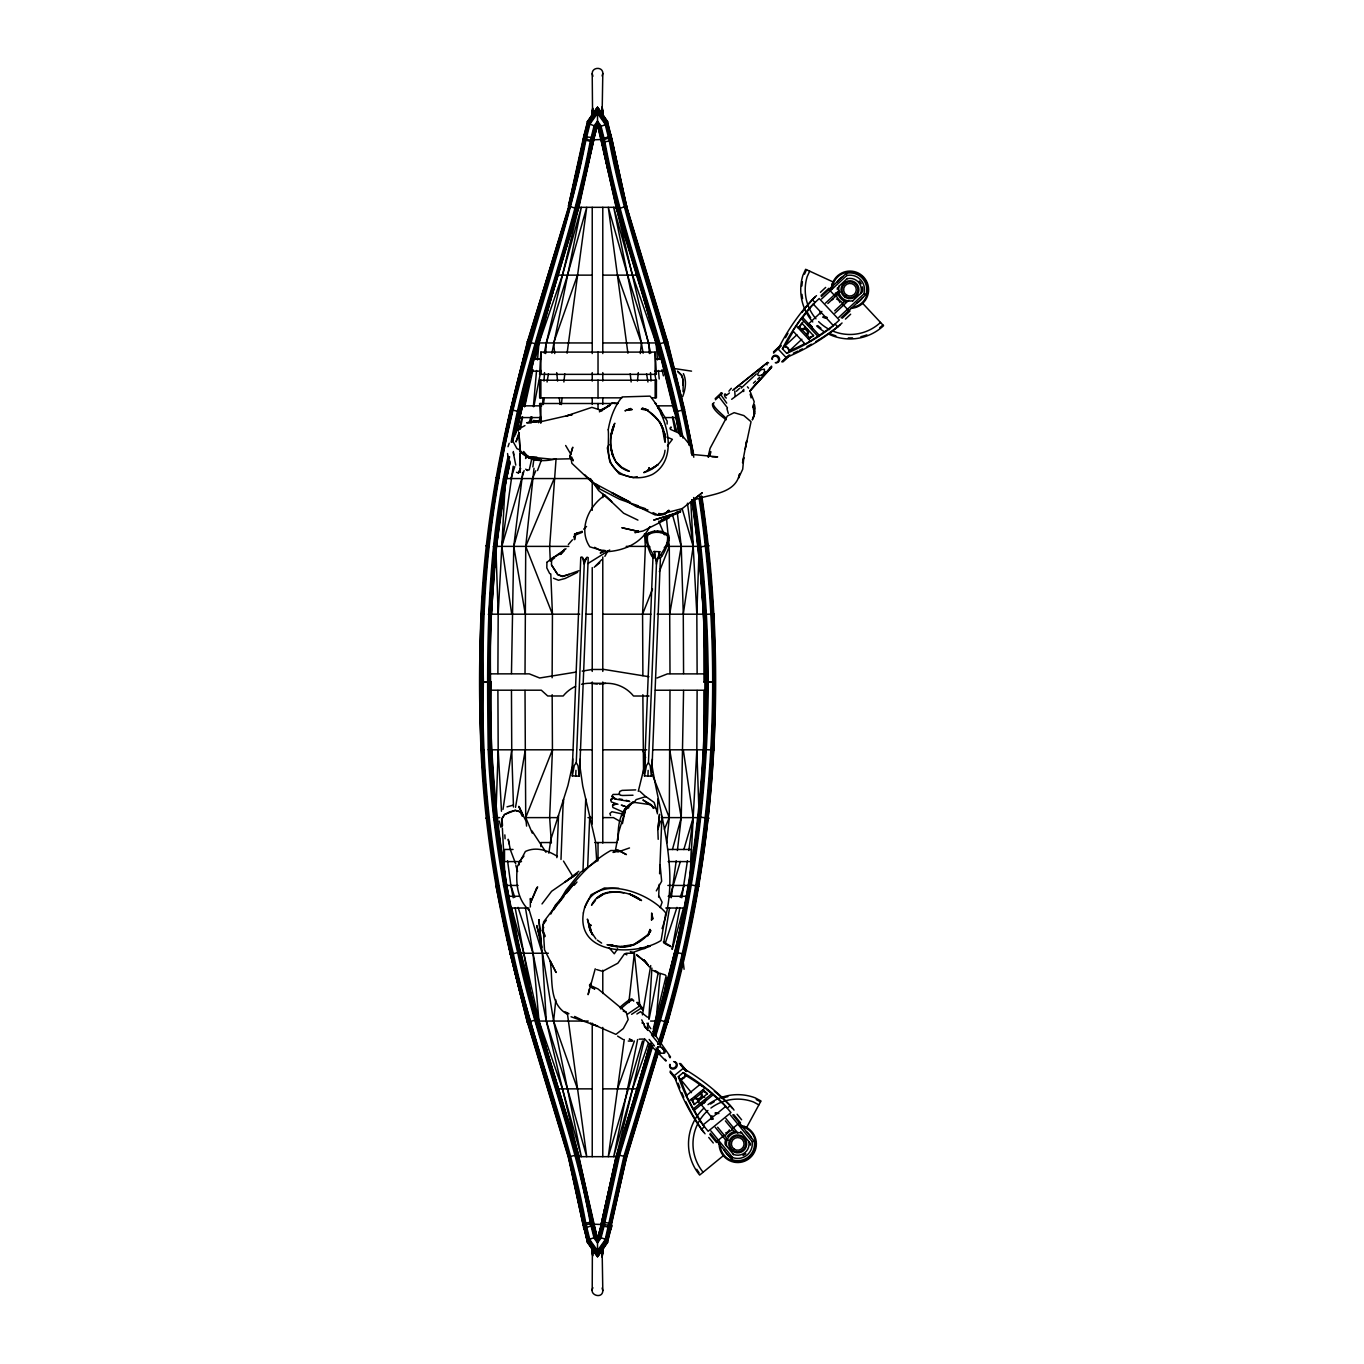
<?xml version="1.0" encoding="UTF-8"?>
<svg xmlns="http://www.w3.org/2000/svg" width="1364" height="1364" viewBox="0 0 1364 1364"><rect width="100%" height="100%" fill="white"/><g stroke="black" fill="none" stroke-linecap="round" stroke-linejoin="round"><path stroke-width="1.5" d="M510.545 409.558C488.943 498.644 477.86 590.271 480.537 681.983C477.826 773.695 489.011 865.288 510.426 954.408L510.852 954.408C469.131 776.457 469.131 587.543 510.852 409.592L519.803 411.877L536.598 344.376L577.637 208.965L592.436 141.413C596.801 133.058 591.516 144.175 586.247 138.241C581.439 138.702 585.77 130.876 585.531 134.9M584.406 134.201L585.974 136.775L594.158 137.952L597.33 125.283L595.522 126.34L589.18 123.834L587.458 121.481L589.18 120.697M605.838 1243.303C611.106 1241.564 599.631 1235.255 597.517 1238.683L597.517 1256.79L587.458 1242.519L584.389 1228.435L591.754 1225.554L594.158 1226.048L597.33 1238.717M589.18 1243.303C583.911 1241.564 595.386 1235.255 597.517 1238.683L601.268 1225.725L609.043 1227.225L610.816 1229.39L610.237 1230.106L626.264 1157.542L658.215 1052.104M611.294 1228.077C610.271 1221.974 597.313 1227.481 602.018 1222.758C605.94 1221.598 615.59 1224.139 610.151 1229.015M615.334 851.051L618.847 831.682L625.104 811.222L622.41 823.686M577.927 207.925L537.45 344.444L527.374 341.563L528.294 341.546C464.254 562.65 464.254 801.35 528.294 1022.454L527.374 1022.437L510.426 954.408L519.803 952.123L536.598 1019.624L577.637 1155.035L592.436 1222.587C593.511 1230.754 595.505 1222.809 590.595 1224.599C585.821 1221.735 582.599 1232.221 583.826 1226.168L568.941 1158.258L527.732 1022.148L528.755 1021.721L537.569 1019.624L578.694 1155.325L577.927 1156.075M594.363 1226.458L593.766 1224.94M689.127 445.329C670.542 341.563 628.446 243.9 609.179 140.356L605.139 124.141L597.517 113.383L589.879 124.141L585.855 140.339C563.298 254.574 517.808 362.96 498.917 478.167C486.931 545.429 481.884 613.698 483.402 681.983C480.895 773.422 491.91 864.742 513.29 953.572C532.625 1044.943 569.436 1131.609 585.855 1223.661L589.879 1239.859L597.517 1250.618L605.139 1239.859L623.86 1156.587L656.391 1049.24M652.674 1046.018L619.512 1155.444L604.423 1224.599L600.944 1238.12L597.517 1242.945L594.09 1238.12L590.254 1222.741C573.852 1130.654 537.024 1043.954 517.689 952.566C501.969 885.935 491.296 818.161 488.227 749.723C486.846 651.668 486.113 552.608 508.124 456.463M519.855 952.379C481.901 791.955 479.276 622.854 509.386 460.947M538.541 1026.12L537.484 1019.761C499.002 888.135 484.885 751.001 491.398 614.192L491.381 609.947M491.381 754.053L491.006 682.034L487.903 682M497.894 673.526L498.184 614.192L495.831 546.384L496.701 540.212M511.466 673.526L513.768 546.384L522.736 472.404M525.021 673.526L525.737 546.384L534.006 468.295M552.13 677.755L552.437 614.192L550.783 573.92M643.535 773.115L642.853 694.719M669.997 690.474L669.281 817.616L666.74 843.054M677.397 850.505L681.25 817.616L683.569 690.474M699.033 813.387L696.833 749.808L697.123 690.474M703.654 605.718L704.012 681.966L709.365 682M703.909 690.474L703.654 758.282M658.301 1020.136L657.533 1019.761C706.228 851.528 717.515 673.015 691.753 499.94M692.077 499.889C713.491 649.81 710.32 804.658 674.686 952.225M693.645 497.536C720.652 676.902 707.95 862.201 654.959 1035.839M667.132 424.068L667.149 421.067L657.857 405.671M546.913 562.258L546.811 567.901L549.743 573.698M657.772 828.289L658.198 839.32M664.95 1052.769L665.001 1051.337M496.701 823.788L495.831 817.616L498.184 749.808L497.894 690.474M697.123 673.526L696.833 614.192L699.033 550.613M601.047 138.361C599.802 144.533 614.38 140.782 610.663 137.645M551.653 559.445L551.448 564.884L557.825 574.721L562.684 576.58L578.83 570.749M560.996 859.456L563.247 800.293M582.991 870.897L585.719 798.997M657.363 813.797L657.925 798.997M754.514 404.801L755.11 408.313L753.593 417.384M532.864 466.914L533.767 459.856M584.355 1226.338C580.911 1223.491 592.385 1220.661 593.579 1223.781L578.541 1155.155C576.051 1154.899 567.219 1156.638 569.453 1158.275L528.175 1021.943M552.164 694.719L552.437 749.808L549.658 817.616L551.363 843.054M556.836 857.649L558.541 815.178M582.223 531.295L574.602 534.057L574.261 539.581M563.417 803.413L563.588 799.219M574.841 539.547L575.574 534.91L582.343 532.284M580.774 557.365L572.42 765.596L567.953 785.408L550.834 839.525L548.857 853.165M575.727 776.048L575.966 770.353M572.13 775.894L579.325 776.184L578.012 765.613L576.273 762.749L584.235 564.133L582.633 557.91M584.372 561.013L587.066 557.177L588.225 557.671L579.7 770.012M579.171 776.184L580.143 759.117M585.804 804.3L585.974 800.105M587.662 867.402L589.725 816.422M642.887 675.64L642.58 614.192L645.36 546.384L644.507 533.665M656.442 564.133L659.477 551.704C655.965 571.328 672.213 539.615 668.462 534.927C662.307 530.084 653.322 529.726 646.809 534.057C642.751 538.2 656.152 571.533 654.413 551.499L656.442 564.133L648.463 762.749L650.219 765.613L651.361 776.184L652.35 759.117M656.596 560.28C652.333 552.846 645.53 543.929 647.781 534.91C653.714 531.125 661.796 531.448 667.422 535.711C668.957 544.884 661.455 553.221 656.596 560.28L656.561 561.013M644.371 771.785L652.981 557.365M647.934 776.048L648.156 770.353M657.721 532.42L657.772 531.21M651.822 772.075L660.432 557.671M658.659 897.137L659.187 884.384M659.613 873.761L661.932 816.422M601.422 140.611L616.477 208.845L618.762 208.76L626.57 206.015L611.771 138.446M622.052 467.426L629.333 471.313C609.128 466.181 606.656 439.106 614.823 423.249C608.992 434.758 609.469 449.319 615.488 460.623M610.816 436.497L614.312 424.733L610.919 436.19M520.264 450.938L520.144 471.586L518.405 472.882L516.496 472.319M618.114 840.241C617.739 826.567 619.239 810.063 632.367 802.407M519.207 864.861L519.377 861.434L523.947 856.098M498.184 614.192L505.004 487.05M689.894 879.081L696.833 749.808M539.633 374.35L540.877 352.1L655.163 352.1L656.408 374.35L539.633 374.35L540.707 370.309M542.616 404.392L542.991 398.049M544.014 381.085L544.526 372.611M545.668 353.549L546.299 342.944L578.626 207.328L616.392 207.328L637.568 275.136L602.786 275.136M648.838 1018.942L651.89 968.082M519.923 453.547L519.667 465.431M494.177 571.806L491.398 614.192L579.666 614.192M494.45 567.577L495.285 554.858M699.596 811.256L700.431 798.554M700.704 794.308L703.619 749.808L653.015 749.808M556.018 459.498L549.658 546.384L550.272 561.218M530.34 906.958L530.323 898.484L531.312 902.354M503.35 478.969L506.402 479.514L509.88 463.146L506.3 479.497L496.274 546.964L491.228 614.397L488.227 614.277M666.109 1022.352L667.644 1022.437C716.918 852.142 728.154 671.378 701.795 496.223M743.789 389.371L743.619 391.519L743.09 390.053M533.392 406.523L536.563 370.497M537.501 359.891L538.985 342.944L556.341 279.245L554.21 285.11M653.237 1031.32L656.033 1021.056L660.125 974.442M683.023 391.724L683.347 379.738L681.659 375.083L677.72 371.23M735.111 396.157L734.736 390.905M555.813 999.863L553.614 1021.056L581.32 1156.672L562.462 1088.864L538.985 1021.056L523.81 953.248L515.183 908.032M637.448 381.085L638.318 372.611M640.296 353.549L641.404 342.944L613.698 207.328L632.555 275.136L656.033 342.944L659.716 359.38M658.113 827.607L659.528 814.274L657.908 829.5L660.415 821.196M754.411 413.548L754.667 411.212M665.018 450.256C664.063 461.68 654.055 469.523 643.723 472.626L651.191 468.568M561.354 404.597L562.036 398.424M563.878 381.988L564.798 373.77M567.1 353.225L586.725 207.328L567.475 275.136L546.299 342.944L544.287 353.225M628.838 1002.557L634.362 953.248L625.94 953.248M676.203 860.769L671.259 897.768M595.233 968.798L588.123 994.663L589.299 989.019M588.549 120.68L592.573 115.019L592.215 73.639C591.891 66.938 602.99 66.444 602.803 73.332L602.104 115.207M602.803 73.332L602.104 75.992M511.739 614.192L501.816 546.384L513.222 466.232M602.104 1248.793L602.803 1290.668C602.7 1299.432 588.549 1295.152 592.914 1287.735M681.795 897.768L687.439 860.769M688.82 850.505L693.202 817.616L683.279 749.808M624.252 1039.556L608.293 1156.672L642.495 1041.005M591.55 116.469L592.709 108.08M602.308 1255.954L603.758 1245.451M497.297 536.103L497.877 531.994M498.457 527.885L499.036 523.776M499.923 517.604L500.503 513.495M501.372 507.34L501.969 503.231M502.549 499.122L503.128 495.013M591.516 117.082L592.692 108.694M726.211 418.424C723.432 415.27 709.877 404.75 714.071 402.619M602.07 1257.148L603.775 1245.059M693.065 860.769L693.645 856.66M694.225 852.551L695.094 846.396M695.691 842.287L696.271 838.178M697.14 832.006L697.737 827.897M698.317 823.788L699.186 817.616L661.301 817.616M591.635 116.775L592.573 110.314M602.155 1255.801L603.382 1247.242M503.009 809.398L511.739 749.808L511.466 690.474M683.569 673.526L683.279 614.192L693.202 546.384L690.815 501.884M591.84 116.486L592.777 110.194M602.24 1253.84L603.178 1247.549M657.721 1047.006L658.113 1049.973L660.79 1053.093L664.012 1053.315L663.893 1050.553A23.376 15.822 -39.3 0 0 661.455 1047.433L658.147 1046.614M591.925 117.031L592.675 112.411M602.104 1253.141L603.076 1246.986M525.652 458.321L526.197 455.03M530.971 423.079L531.994 416.924M543.264 404.597L544.304 398.424M547.066 381.988L548.447 373.77M551.891 353.225L581.32 207.328L562.462 275.136L538.985 342.944L535.302 359.38M642.444 1014.884L650.713 965.576M663.705 942.967L669.536 908.032M837.223 289.287L837.513 287.633M593.596 140.458L593.766 139.52M524.509 406.643L530.784 369.661M515.524 807.352L525.311 749.808L525.021 690.474M669.997 673.526L669.707 614.192L681.25 546.384L677.158 511.449M664.234 994.339L667.013 977.903M602.07 1251.044L602.786 1246.969M525.617 458.526L526.129 455.644M745.579 447L746.654 441.032L742.51 462.754M583.485 139.213L584.321 135.189L583.485 139.213L584.44 139.929L591.004 141.43L593.596 140.611L577.637 208.965L568.447 206.015L583.928 135.513M593.408 140.969L593.971 138.156M601.047 1225.366L601.609 1223.031M611.089 1228.487L611.754 1225.179M520.281 429.251L522.634 416.924M671.992 949.139L679.835 908.032M640.551 940.631L633.186 945.047L648.889 934.135L649.997 929.378L647.764 935.909L650.85 930.504C645.121 939.966 633.544 946.821 622.325 947.281M533.836 406.643L540.673 371.707M719.152 397.009L727.455 407.819M649.128 1018.993L657.977 973.794M660.892 532.54L661.131 531.346M637.619 1039.556L613.698 1156.672L632.555 1088.864L648.446 1043M511.159 442.141C529.778 339.807 571.397 243.474 590.254 141.259L594.09 125.88L597.517 121.055L600.944 125.88L604.764 141.276C623.263 242.144 664.353 337.164 682.989 438.032M508.891 456.599L504.117 479.105L494.058 546.708L489.011 614.312L489.011 749.688L494.058 817.292L504.117 884.895L518.439 952.396L535.234 1019.914L576.256 1155.24L591.345 1224.395L594.806 1237.813L597.517 1241.632L600.211 1237.813L603.672 1224.395L618.762 1155.24L651.941 1045.796M511.926 442.294C530.528 339.96 572.147 243.645 591.004 141.43L594.806 126.187L597.517 122.368L600.211 126.187L604.013 141.447C622.325 241.633 663.143 335.987 681.795 436.156M509.607 456.752L504.833 479.241L494.791 546.793L489.744 614.346L489.744 749.654L494.791 817.207L504.833 884.759L519.155 952.243L535.967 1019.743L576.989 1155.103L592.095 1224.326L595.522 1237.659L597.517 1240.456L599.495 1237.659L602.922 1224.326L618.028 1155.103L651.208 1045.625M513.086 440.384C531.704 338.749 573.085 243.048 591.754 141.481L595.522 126.34L597.517 123.544L599.495 126.34L603.263 141.498C621.575 241.718 662.41 336.107 681.062 436.292M514.586 436.412L519.855 411.621M509.88 461.032C494.535 533.58 489.182 607.918 490.58 681.983L490.58 682.017C488.056 772.996 499.053 863.838 520.349 952.225L506.402 884.486L496.377 817.019L493.291 817.377M515.524 434.451L537.569 344.376L536.717 343.864M516.717 430.393L537.484 344.24M516.837 430.393L520.741 411.962L519.803 411.877M721.113 395.168L726.705 403.096M675.163 952.379C710.832 804.726 714.003 649.793 692.588 499.804M568.498 206.22L584.355 137.662M568.754 206.476L583.826 137.832M569.18 206.748L588.02 122.965L597.517 109.597L606.997 122.965L611.14 139.605C631.617 247.276 675.146 349.048 693.782 457.23M578.183 208.948L594.158 136.553M578.541 208.845L593.596 140.611M625.564 1158.258C627.781 1156.655 618.966 1154.916 616.477 1155.155L601.422 1223.389M616.835 1155.069L600.654 1226.458M610.663 1226.355L626.519 1157.78M616.068 1156.672L601.268 1224.48L593.357 1224.19L594.158 1227.447M745.238 448.978L751.035 421.715L743.892 415.594L734.122 412.661L727.336 416.003L710.098 448.296L708.376 455.644M524.731 406.643L533 369.661M653.271 1029.036L666.144 975.84M644.626 765.596L638.284 791.325M586.35 558.064L584.235 564.133M564.304 1110.808L578.626 1156.672L616.392 1156.672L644.302 1039.556M647.252 1027.211L648.224 1023.102M587.645 121.106L583.724 136.383M588.02 120.833L583.928 136.877M593.766 139.06L597.33 125.079M600.859 1226.048L597.688 1238.444M601.268 1225.725L597.517 1238.853L578.183 1155.052M606.997 1243.167L611.089 1227.123M607.372 1242.894L610.816 1228.93M510.528 409.66L527.493 341.494M510.818 409.763L527.8 341.494M520.298 411.962L537.194 344.069M657.823 1019.931L674.72 952.038L683.142 953.913L684.592 954.408L667.525 1022.506M675.231 952.123L653.595 1035.549M684.199 954.237L667.303 1022.148L660.636 1044.125M592.215 1290.361L592.385 1247.088M739.595 473.956C734.991 495.285 708.138 493.683 691.991 500.81L702.324 492.643L682.358 508.533L660.926 514.211M742.749 461.646L743.806 457.537L742.715 469.199L738.538 478.065L739.578 474.126M617.108 207.925L616.477 208.845M509.914 462.123L505.464 478.559L590.118 478.559M518.252 431.314L522.139 416.924M672.316 949.139L683.449 908.032M686.228 897.768L687.882 891.596M560.263 264.855L558.575 271.027L563.059 257.182M635.88 1095.036L637.568 1088.864L602.786 1088.864M638.676 1084.755L649.878 1043.665M672.418 849.533L681.25 817.616L669.707 749.808M602.632 116.758C602.7 112.394 592.266 112.564 592.385 116.912M571.175 452.848L572.778 447.204L569.76 456.787L573.306 460.742L571.652 456.974M501.816 546.384L524.117 470.597M680.329 861.502L669.69 897.393M683.841 849.533L693.202 817.616M527.442 341.682L569.453 205.725L528.175 342.057M527.732 341.853L568.941 205.742M537.109 344.444L578.37 208.198M538.61 422.721L540.417 416.736M617.108 1156.075L650.338 1043.443M652.759 1035.481L674.72 952.038M616.647 1155.802L650.662 1043.443M653.083 1035.481L657.908 1019.556L667.644 1022.437M651.174 1043.511L617.381 1155.052L602.24 1224.412L597.517 1239.501L592.777 1224.412M654.226 1035.668C707.012 862.781 719.8 678.334 693.219 499.701M655.692 1036.06C708.53 862.969 721.334 678.3 694.719 499.48M658.812 1041.261C712.792 866.396 726.108 679.613 699.169 498.764M656.51 1051.456L624.593 1156.774L605.838 1240.166L597.517 1251.896L589.18 1240.166L585.122 1223.815C562.548 1109.58 517.075 1001.176 498.184 885.969C486.198 818.673 481.134 750.336 482.651 682.017C480.145 590.527 491.159 499.156 512.574 410.257C531.892 318.886 568.703 232.221 585.122 140.185L589.18 123.834L597.517 112.104L605.838 123.834L609.913 140.185C630.168 247.089 673.424 348.076 692.042 455.44M659.528 1041.465C713.747 865.833 726.978 678.181 699.596 496.581M657.192 1051.678L625.258 1157.013L606.468 1240.558L597.517 1253.192L588.549 1240.558L584.44 1224.071C561.883 1109.784 516.376 1001.346 497.485 886.089C485.482 818.758 480.435 750.388 481.952 682.017C479.429 590.476 490.46 499.036 511.875 410.087C531.21 318.682 568.038 231.999 584.44 139.929L588.549 123.442L597.517 110.808L606.468 123.442L610.578 139.929C630.85 246.867 674.123 347.905 692.742 455.303M659.596 1043.682C714.327 867.368 727.813 678.88 700.295 496.479M657.772 1051.9L625.837 1157.269L606.997 1241.035L597.517 1254.403L588.02 1241.035L569.18 1157.252M660.193 1043.92C714.941 867.487 728.444 678.88 700.908 496.377M626.417 1158.155L658.488 1052.292M660.858 1044.483L667.576 1022.318M564.304 253.193L578.626 207.328M616.392 1156.672L637.568 1088.864M648.855 934.221L649.315 932.874M510.869 478.559L514.791 466.607M529.113 422.721L531.073 416.736M665.257 943.274L676.97 907.367M680.227 897.393L684.148 885.441M556.171 458.833C543.707 462.004 529.044 461.782 520.093 451.075L518.985 432.712L515.967 441.919L519.173 434.059M682.631 396.736C685.444 389.49 686.876 380.88 683.398 373.634M662.069 928.56C680.994 874.989 660.653 819.218 652.077 765.903M532.079 457.4L529.283 469.813L526.743 470.29M710.32 1133.245L731.922 1159.622L732.621 1157.507A14.544 14.544 0 0 0 752.11 1141.566L754.326 1141.276L732.741 1114.882M592.317 114.764C595.096 116.383 593.937 108.165 598.029 108.199C601.473 110.399 599.137 116.196 602.803 114.695M508.005 446.693L509.198 443.249M660.227 907.657L662.12 902.218L659.153 896.267M577.484 275.136L553.614 342.944L554.722 353.549M617.534 1088.864L634.379 1041.005M584.866 134.985L585.327 133.689M592.777 139.588L597.517 124.499L602.24 139.588L617.381 208.948L658.42 344.376L675.231 411.877L684.592 409.592L667.525 341.494L666.109 341.648M593.357 139.384L597.517 125.147L616.835 208.931M600.654 1226.747L601.251 1224.94M610.629 1229.799L611.294 1227.617M543.742 927.315L542.463 930.862L544.765 936.71M541.525 459.804L537.501 470.546M587.458 121.481L597.517 107.21L597.517 125.42C599.836 128.574 611.055 122.453 605.838 120.697M526.589 826.09L525.737 817.616L552.437 749.808M642.58 614.192L652.504 589.009M659.375 571.567L669.281 546.384L666.314 516.717M602.803 1249.305C599.427 1246.355 600.723 1259.211 596 1254.658C588.191 1242.911 599.836 1255.937 602.632 1247.242M642.291 1009.326L642.734 1008.252M610.629 134.201L609.043 136.775L602.513 138.531L600.654 137.542L602.922 139.674L609.503 138.054L611.294 136.383L610.237 133.894L611.294 136.383M535.745 470.819L532.54 478.559L513.768 546.384L525.311 614.192M554.193 478.559L525.737 546.384L552.437 614.192M664.404 829.244L669.281 817.616L652.504 774.991M669.008 1056.009L670.065 1057.799M569.76 456.787L570.646 454.724M596.614 969.565L602.581 971.321L617.858 963.206L624.542 953.76L626.86 954.783L625.769 953.675M621.95 815.604L624.712 809.364L633.101 802.202L651.31 804.777L653.322 808.426M764.403 372.406L764.403 369.184L761.658 369.474A23.376 15.822 47 0 0 758.691 372.116C754.616 378.288 764.59 374.827 764.147 372.764M804.521 274.164L806.533 269.714M809.67 271.163L807.164 276.653A44.756 44.756 0 0 0 815.962 318.818M832.142 284.275L833.182 281.99L805.63 269.305L802.885 275.358A49.223 49.223 0 0 0 812.756 321.955M839.354 285.911L839.116 286.406A11.338 11.338 0 0 0 852.534 300.779L853.046 300.574M860.599 293.533L860.82 293.038A11.338 11.338 0 0 0 847.419 278.665L846.908 278.853M659.255 1051.814L659.682 1050.843M709.041 455.388L710.814 451.654L708.138 457.076M665.632 534.518L666.161 533.443M584.576 907.827L591.089 894.767L604.371 887.998L618.881 888.322M594.158 137.952L594.363 137.065M782.407 348.741L783.567 346.456A247.685 223.185 47 0 1 811.086 306.269L819.201 298.528L839.337 320.08L831.034 327.667A247.685 223.185 47 0 1 789.057 352.355L786.721 353.344L782.407 348.741L786.141 344.052A247.685 223.185 47 0 1 793.405 331.282M550.817 914.051L555.233 905.338L573.903 883.957L566.333 893.471M607.969 550.715L604.866 556.359M609.043 444.545L607.321 447.869L609.896 462.157L619.154 473.837L633.254 477.605L637.261 476.65M658.164 1044.5L658.642 1043.579L657.908 1044.176M709.229 455.747L710.542 453.377L708.513 457.025M656.323 890.88L661.659 881.246L660.074 864.64M553.92 909.686L557.024 904.161L543.622 921.876L542.463 930.862L545.106 935.926M607.082 406.83L612.334 402.721L618.045 403.505M557.978 903.701L565.958 890.317L580.399 872.414L597.244 860.667M616.375 208.453L657.584 344.444L667.525 341.494M649.929 526.555C641.387 543.179 624.183 550.868 606.213 551.721L589.828 546.845C577.893 529.283 588.856 505.652 605.156 495.115M537.484 1019.761L520.741 952.038L519.803 952.123M813.524 335.373L808.358 338.852L813.592 335.749L801.81 323.132L798.366 328.144L803.021 322.006M617.602 948.85L614.294 953.777L608.958 947.656M587.458 121.942L597.517 107.466M587.645 122.453L597.517 108.557L607.372 122.453M607.372 1241.547L597.517 1255.443L587.645 1241.547M607.577 1242.058L597.517 1256.227L587.458 1242.058M597.517 1256.79L607.577 1242.519M633.714 802.902L636.118 799.611L645.888 796.576L654.123 802.407L657.107 812.023M801.35 318.545L792.859 330.923L805.203 344.154L819.338 335.391L802.561 317.42L801.35 318.545L818.127 336.516M800.839 319.739L802.561 317.42M546.316 920.223L542.787 924.963L542.463 930.862L544.56 934.425M669.997 428.108L671.054 427L670.338 429.302L680.909 433.974L691.906 447.341L691.36 453.53M554.96 907.759C570.817 886.174 586.963 863.872 610.782 850.522L616.954 850.607M542.002 903.94L551.602 891.289L576.784 873.881M601.814 559.581L594.244 567.271M667.456 445.789L672.384 439.344L666.894 437.077M728.905 391.195L731.309 388.297M558.763 903.002L563.809 896.642M595.471 900.445L591.533 905.219C594.926 897.904 602.206 892.602 610.305 892.039M574.21 885.253L576.972 882.031M568.328 544.526L572.437 539.803M564.645 549.181L560.468 554.466L564.423 550.63M665.069 1059.231L666.229 1060.749M612.163 798.298L610.731 799.901L611.311 801.93L617.977 804.266M771.53 366.115L749.995 390.854M749.62 391.229L771.871 367.018M749.808 391.042L770.899 368.092L769.91 367.615M641.711 1012.941L640.671 1011.611L636.886 1013.981M716.918 1141.293L724.25 1135.308M732.008 1128.966L739.339 1122.964M633.663 1001.193C634.243 996.197 622.734 1007.161 620.569 1008.9M647.474 1029.667L648.394 1027.808M583.673 529.164L586.52 526.47M632.095 1000.426C634.158 994.833 621.404 1005.848 619.699 1007.604M743.022 390.905L731.667 399.294M842.048 322.978L837.786 326.951A254.761 229.561 47 0 1 786.124 357.573L778.162 349.048A254.761 229.561 47 0 1 812.245 299.603L816.49 295.63M820.446 292.322L825.68 287.429M821.111 295.511L828.818 288.315M821.367 296.585L829.909 288.622M835.45 296.414L828.988 289.492L846.294 273.329A16.726 16.726 0 0 1 866.055 294.505L841.145 317.778M821.588 298.972L846.72 275.528L846.294 273.329M715.179 398.629L721.266 392.934L722.426 393.241L715.435 399.771M838.894 286.338L847.351 278.427M799.287 326.746L800.498 325.638M825.476 303.149L839.167 290.379M773.473 351.946L780.771 345.126M774.65 351.452L780.191 346.268M773.541 353.106L781.197 345.945M827.846 303.524L840.071 292.101M736.407 391.263L739.476 388.399M784.505 346.371L796.883 334.811M807.965 324.444L821.895 311.435M741.163 388.126L753.678 376.43M754.48 375.697L756.321 373.975M753.439 383.148L755.639 381.102M757.685 379.209L759.509 377.487M761.777 375.373L765.681 371.724M789.5 350.787L801.879 339.227M834.666 310.839L845.424 300.813M781.691 361.835L789.074 354.947M783.413 360.829L788.955 355.663M782.834 361.972L790.08 355.203M834.887 313.226L848.578 300.455M809.807 338.016L811 336.891M852.585 301.001L862.44 291.811L862.713 290.157A12.753 12.753 0 0 0 862.389 286.849M838.775 317.386L863.906 293.925L866.055 294.505M842.287 318.187L849.994 311.009M845.424 319.091L850.659 314.197M668.82 510.153L664.217 514.296L658.369 515.166L653.032 512.642M648.088 945.627L644.626 948.594L640.006 947.98M627.866 1013.929L639.085 1006.308M678.351 1076.622L683.245 1072.616L685.444 1073.911A247.685 223.185 -39.3 0 1 723.755 1103.987L730.951 1112.615L708.138 1131.285L701.113 1122.521A247.685 223.185 -39.3 0 1 679.204 1079.026L678.351 1076.622L680.687 1079.828M683.245 1072.616L686.586 1075.582L680.602 1079.35L681.437 1081.754A247.685 223.185 -39.3 0 0 686.927 1095.377M700.346 1084.192L686.331 1095.65L694.157 1110.33L713.184 1094.763L700.346 1084.192L701.386 1085.471M688.956 1101.157L705.222 1087.858M694.549 1104.533L692.469 1100.424L703.79 1091.149L707.422 1093.996M693.117 1109.068L712.144 1093.485M702.989 1125.01L725.818 1106.323M705.069 1133.808L701.369 1129.29L704.455 1126.783M727.268 1108.097L730.337 1105.59L734.02 1110.091M723.312 1155.7L699.647 1175.069A49.223 49.223 0 0 1 703.807 1108.216M599.393 411.826L610.134 405.159M668.65 510.716L664.217 514.296L655.18 514.961L635.147 505.345L645.189 508.567M631.6 1014.322L640.79 1008.405M733.9 389.405L767.608 362.466L768.597 362.943M726.228 395.492L729.45 392.917M732.673 390.343L767.608 362.466M552.181 558.422L566.026 548.754M599.836 411.399L608.191 406.267M578.779 871.306L565.122 881.979L576.904 873.915M510.426 954.408L527.493 1022.506M595.71 565.975L599.785 562.803M678.743 432.439L675.231 411.877M547.186 562.053L553.187 557.484M552.301 558.149L560.229 553.75M599.853 896.557L603.127 894.187L596.733 898.501C604.03 891.749 614.516 891.391 623.842 892.789M667.422 535.711L668.428 534.961M551.909 559.888L554.602 557.893M576.273 762.749L574.295 765.46L572.3 775.911L572.692 758.827M648.463 762.749L646.485 765.46L644.49 775.911L644.899 758.827M609.708 549.999L587.935 563.537M669.502 510.869L664.217 514.296L658.624 513.478M639.187 1039.163L643.143 1039.044M651.617 555.438L652.64 554.858M524.935 425.585L516.121 430.427L512.046 439.668L516.956 448.637L520.656 450.325M786.721 353.344L791.649 349.951A247.685 223.185 47 0 0 804.879 343.575M624.712 809.364L628.361 807.488M599.444 410.649L610.015 405.313M669.519 517.604L643.211 530.937L634.908 532.642L638.505 530.903M680.755 510.596L660.142 520.895L680.534 511.824L653.936 520.025L680.534 511.824M648.957 547.373L649.997 546.862M605.36 550.664L600.228 553.034L605.735 550.544M657.022 678.01L667.422 673.884L703.602 673.884M646.297 542.429L647.389 542.019M650.185 946.241L633.254 952.294L630.321 951.68M617.875 852.006L629.503 847.948M577.603 572.317L565.19 578.455L558.49 580.246L553.494 578.234M569.01 574.38L562.48 576.239L557.723 574.517L551.619 565.122M507.033 806.857L513.29 805.135M634.038 944.519L621.08 946.514M540.332 458.884L537.126 459.719L528.789 457.861L520.434 451.757M632.794 945.218L620.603 947.145L608.259 945.133M541.184 421.629L572.045 414.588M572.266 414.588L566.265 415.952L591.874 407.359L602.377 410.666M537.382 458.816L533.409 459.702L521.645 452.405M617.057 851.545L613.033 852.432L617.619 849.738L626.4 854.597L619.461 851.017M571.499 458.764L551.823 459.191L530.528 457.111L536.904 457.196M496.002 886.361L498.917 885.833M503.35 885.031L506.402 884.486M599.393 684.131L605.667 683.313A34.202 34.202 0 0 1 633.51 696.015L649.008 696.015M537.297 459.088L533.409 459.702L520.093 451.075L518.985 432.712M576.12 672.077L539.667 677.993L529.266 673.85L490.102 673.85M582.189 671.105L592.317 669.468L604.371 669.485L648.923 676.715M604.167 550.221L600.774 550.732L594.619 547.322M642.597 1008.098L641.728 1008.218L642.938 1008.508M726.296 419.737C721.965 416.736 710.934 408.416 712.639 403.574M539.633 380.232L540.877 380.096L540.877 397.845L539.633 397.555L539.633 380.232L656.408 380.232L656.408 397.845L652.026 397.845M540.519 421.152L526.674 422.772L541.917 421.34L533.273 420.521M698.641 546.981L709.161 545.805M485.857 818.195L488.806 817.871M667.883 537.825L669.025 537.706M684.472 409.558L693.816 455.064M616.46 803.925L612.521 805.578L612.896 807.488L624.524 812.688M645.905 539.615L647.048 539.547M609.913 892.244C618.745 890.965 633.186 893.25 641.523 900.564L629.52 894.051M617.005 891.937L610.168 892.039M703.688 614.397L714.259 613.988L714.48 681.983L714.156 750.012L703.688 749.603M480.759 750.012L483.726 749.893M488.227 749.723L491.33 749.603M533.017 457.724L528.789 457.861L523.657 451.484M706.347 682L704.438 682.017M557.467 275.136L592.232 275.136M538.985 342.944L592.232 342.944M602.786 342.944L656.033 342.944L657.516 359.891M532.642 359.022L541.15 359.022M656.186 359.022L662.444 359.022M529.539 371.144L539.905 371.144M654.891 371.144L665.427 371.144M539.633 397.845L621.95 397.845M612.385 403.505L539.633 403.505L540.758 422.891M613.971 403.505L617.312 403.505M655.163 403.505L656.408 403.505M520.912 405.841L541.747 405.841M657.158 405.841L674.055 405.841M518.269 417.572L541.355 417.572M663.944 417.572L676.697 417.572M495.831 546.384L568.822 546.384M626.195 546.384L649.349 546.384M665.291 546.384L699.186 546.384L698.317 540.212M585.94 614.192L592.232 614.192M602.786 614.192L650.935 614.192M657.192 614.192L703.619 614.192L700.704 569.692M605.667 683.313L591.021 683.279A34.202 34.202 0 0 0 581.576 684.268M490.102 690.201L541.32 690.201L547.697 695.981L563.179 695.981A34.202 34.202 0 0 1 575.591 686.348M655.385 690.235L703.671 690.235M573.374 749.808L491.398 749.808L494.177 792.194M579.666 749.808L592.232 749.808M602.786 749.808L646.758 749.808M495.831 817.616L499.821 817.616M525.311 749.808L525.737 817.616L558.183 817.616M587.969 817.616L592.232 817.616M602.786 817.616L613.425 817.616L620.279 821.469M550.289 842.543L540.877 842.543L540.877 846.584M594.84 842.543L617.193 842.543M513.017 849.465L504.51 849.465L504.51 861.588L521.508 861.588M668.155 849.465L691.531 849.465L691.531 861.588L668.155 861.588M518.098 885.441L505.464 885.441L508.806 897.768M667.9 885.441L689.553 885.441M508.755 896.284L519.394 896.284M668.155 896.284L687.286 896.284M510.102 908.015L528.942 908.015M665.803 908.015L684.864 908.015M520.741 953.248L548.379 953.248M525.481 908.032L533.017 953.248L538.985 1021.056L588.225 1021.056M650.543 1021.056L656.033 1021.056M557.467 1088.864L592.232 1088.864M711.906 456.821L717.652 456.855L695.111 454.706M628.241 1041.039L631.805 1041.141M653.714 551.482L660.176 551.738M480.759 613.988L483.726 614.107M644.337 775.894L651.532 776.184M625.564 205.742L626.57 206.015M684.472 954.442L684.165 954.408C720.226 804.948 723.363 648.088 701.386 496.291M591.021 683.279L597.296 684.097M619.392 794.377L612.999 794.445L612.061 796.218L615.778 799.151L629.691 801.503M614.823 945.883L621.609 946.565M584.201 1229.39L585.991 1230.379L585.531 1229.1M485.857 545.805L488.806 546.129M493.291 546.623L496.377 546.981M698.641 817.019L709.161 818.195M656.408 380.232L655.163 380.096L655.163 397.845M667.78 540.383L668.923 540.536M633.015 795.229L622.564 795.485L620.194 795.161L619.222 793.405L619.802 791.427L622.069 790.387L635.709 789.892M672.912 368.314L691.531 371.144M612.879 946.019L617.398 946.769M619.103 798.929L622.393 799.509M496.002 477.639L498.917 478.167M688.615 884.486L699.033 886.361M646.024 536.785L647.15 536.99M573.818 536.785L574.96 536.99M674.276 411.962L657.533 344.24M607.031 944.723L614.124 946.36M610.39 944.723L613.612 945.525M610.066 944.655L613.237 945.474M625.991 800.276L629.128 801.111M647.968 509.966L636.664 506.862L611.993 492.813L630.049 502.037M621.882 805.323L624.695 806.141M571.039 1016.76L597.858 1026.239L590.356 1023.256L615.931 1034.372L623.331 1028.575L628.156 1019.59L626.229 1012.276L598.029 988.951L589.453 985.03M621.285 805.101L628.003 807.386M659.511 973.129L665.359 974.987M720.823 393.361L721.914 393.719M638.199 505.788L619.819 499.343L599.393 488.755L584.525 474.587M632.146 1040.203L629.264 1039.078L632.743 1040.903M610.151 134.985L611.294 135.923M626.059 806.67L628.787 807.744M623.229 1011.082L626.229 1012.276M641.933 1022.881L644.132 1023.853M667.235 542.821L668.309 543.315M621.779 813.865L611.907 811.716L609.861 813.524L610.561 815.382M629.605 502.105L591.413 481.714L571.891 463.334L570.732 457.264M637.926 520.11L623.621 513.222L604.457 495.081M565.088 1011.832L568.907 1013.674M574.619 1016.453L582.258 1020.153M665.086 943.786L670.918 946.684M622.99 1039.419L617.602 1036.094M557.416 856.439C547.953 850.454 536.154 846.345 525.379 851.477L517.331 866.583C515.763 882.201 516.717 898.484 528.857 910.061M756.219 1099.537L760.532 1101.839M758.878 1104.874L753.559 1102.01A44.756 44.756 0 0 0 710.917 1108.045M744.335 1126.442L746.551 1127.619L760.993 1100.97L755.144 1097.832A49.223 49.223 0 0 0 708.001 1104.652M742.238 1133.518L741.743 1133.262A11.338 11.338 0 0 0 726.535 1145.709L726.705 1146.237M733.252 1154.234L733.73 1154.49A11.338 11.338 0 0 0 748.938 1142.043L748.785 1141.515M663.313 941.893L670.253 945.832M653.066 970.435L658.846 973.674M651.31 804.777L642.904 799.986L655.249 808.221M655.249 970.674L658.079 972.31M664.251 547.441L665.257 548.021M685.478 1075.344L687.678 1076.639A247.685 223.185 -39.3 0 1 702.596 1086.631M639.801 791.222L645.803 796.764M636.817 955.311L644.967 961.33L649.247 966.871M660.977 555.182L661.949 555.847M601.626 943.104L597.33 940.154M636.613 954.544L647.542 964.075L643.808 959.745L648.207 965.166M647.491 1017.22L643.058 1013.776M692.469 1100.424L691.429 1099.145L694.174 1104.567L707.524 1093.638L702.75 1089.87L703.79 1091.149M741.078 386.506L739.953 386.438M657.67 407.836L661.267 410.632L661.574 415.304M525.686 469.148L527.493 470.58M567.424 1014.253C548.038 1003.563 553.273 979.147 550.152 960.768L556.103 972.515L544.509 949.787L543.196 927.639M707.183 1089.836L709.706 1091.882M848.749 310.651L842.287 303.729M589.777 985.661L592.948 988.389L590.885 986.615L590.476 983.393M646.843 534.091L647.781 534.91M574.636 534.091L575.574 534.91M616.323 462.311L621.694 467.562L616.204 462.14L620.62 466.147M593.357 139.81L601.302 139.52L608.225 171.676M726.398 394.81C723.585 391.792 724.028 397.095 726.313 398.083M605.94 496.138L611.805 501.833L598.626 490.563L590.527 478.73M677.567 371.434L681.335 375.185L682.392 378.22M656.186 418.202L646.587 409.507L641.37 409.217L648.207 410.104L642.291 408.143C655.811 413.224 666.229 427.409 665.052 442.26L664.421 432.763L664.677 434.86M644.388 1038.618L665.7 1060.902M862.696 303.354L883.565 325.706A49.223 49.223 0 0 1 828.749 334.146M812.245 299.603L814.956 302.501M835.075 324.052L837.786 326.951M813.268 304.07L833.404 325.621M799.56 327.019L809.551 337.726M796.184 325.825L810.523 341.171M596.579 484.391L599.222 487.255M787.403 347.735L787.983 348.366A3.359 3.018 47 0 1 788.597 349.968M751.104 397.947L750.2 394.111M655.607 417.572L660.074 422.567L659.392 421.834L662.393 427.87L664.541 440.402M595.932 938.961L589.964 930.112L587.373 919.08L591.328 930.947M747.438 386.813L748.546 388.143M737.072 1114.235L741.607 1119.776M733.832 1114.712L740.516 1122.862M637.841 1002.284L643.126 1008.729L642.751 1009.871L636.681 1002.455M730.354 1114.968L752.11 1141.549M637.738 1003.341L640.756 1007.024M740.635 1131.574L750.371 1143.475L750.422 1145.146M704.08 1090.893L705.12 1092.172M680.619 1063.494L686.944 1071.217M725.938 1118.565L737.788 1133.058M681.267 1064.977L685.853 1070.57M679.477 1063.477L686.109 1071.592M725.392 1120.901L734.719 1132.273M649.094 1030.417L651.736 1033.639M644.183 1025.916L647.934 1030.485M651.498 1034.85L658.983 1043.989M659.767 1044.943L660.483 1045.813M661.745 1047.347L662.955 1048.848M663.569 1049.581L664.694 1050.962M649.145 1039.47L654.447 1045.949M656.05 1047.893L660.688 1053.571M680.738 1079.555L691.463 1092.666M701.062 1104.431L713.133 1119.179M717.669 1127.227L728.257 1140.185M670.218 1071.047L676.237 1078.395M671.105 1072.837L675.913 1078.702M670.014 1072.189L676.339 1079.913M715.265 1127.312L725.955 1140.355M692.162 1100.646L693.202 1101.924M733.644 1154.728L725.102 1144.294L725.051 1142.623A12.753 12.753 0 0 1 725.818 1139.366M710.866 1130.909L732.621 1157.507M709.826 1134.354L716.492 1142.503M708.734 1137.44L713.27 1142.981M531.926 830.864L545.992 852.295M584.389 560.28L581.985 556.972L580.894 557.535M597.517 107.21L607.577 121.481M597.517 107.773L607.577 121.942M602.359 114.9L606.468 120.68M646.996 1023.239L650.85 1028.729M652.879 1031.661L670.525 1056.947M704.114 1126.374L703.347 1125.249A247.685 223.185 -39.3 0 1 694.14 1109.972M750.456 392.303L754.19 401.698L753.013 407.7L753.525 404.648L754.292 406.557M766.483 363.353L767.148 364.87M563.485 861.093L573.016 876.796M565.651 445.499L570.885 454.314M660.483 423.249L663.535 429.609M590.015 930.265L592.436 934.783L589.333 926.633L589.964 930.112M525.754 820.548L521.525 812.279L515.319 810.284L504.424 814.581L501.628 818.98L502.003 826.737M601.251 139.06L601.047 138.156L601.609 140.969M641.745 1019.846L645.598 1027.91M518.814 806.363L523.418 815.962M519.616 808.068L518.951 806.67L522.242 813.473L521.764 812.467M660.312 422.925L664.626 434.468L665.155 440.981M522.259 816.269L520.127 811.733L515.046 810.404L509.352 811.955L504.629 814.513L502.003 818.826L502.515 825.595M592.914 76.265L592.215 73.639M658.71 521.184L664.404 534.756M667.661 542.497L669.281 546.384L669.707 614.192M525.737 817.616L532.25 833.114M602.104 1288.008L602.803 1290.668M515.711 863.889L510.375 849.806L508.209 839.269L509.42 844.316M649.213 532.761L649.656 533.87M577.006 532.761L577.449 533.87M642.58 749.808L645.632 757.566M611.089 136.877L606.997 120.833M584.866 1229.015L585.327 1230.311M583.724 1227.617L584.406 1229.799M617.534 275.136L641.404 342.944L643.126 353.225M577.484 1088.864L553.614 1021.056L540.178 938.858M507.579 860.769L510.869 885.441L514.791 897.393M518.047 907.367L533.017 953.248L546.299 1021.056L578.626 1156.672M554.21 1078.89L556.154 1084.874L538.985 1021.056M563.059 1106.818L558.711 1092.854L560.263 1099.145M626.417 205.845L667.576 341.682M616.647 208.198L657.908 344.444M528.959 909.362L542.241 953.248L546.299 1021.056L567.475 1088.864L586.725 1156.672L567.322 1012.838M537.45 1019.556L578.643 1155.547M537.109 1019.556L578.37 1155.802M540.945 1034.082L543.963 1044.04M545.174 1048.029L549.402 1061.976M550.613 1065.949L556.648 1085.863M557.245 1087.858L560.28 1097.901M563.929 1109.938L565.753 1115.957M568.191 1123.97L571.226 1134.013M572.454 1138.019L576.699 1152.069M527.442 1022.318L568.6 1158.155M682.085 508.482L693.202 546.384L696.833 614.192M515.848 865.492L517.604 871.477M726.961 408.671L728.308 413.411M672.418 514.467L681.25 546.384L683.279 614.192M635.88 268.964L637.568 275.136M638.676 279.245L656.033 342.944M672.878 416.924L676.766 431.314M611.362 449.967L612.709 455.678M511.585 908.032L523.81 953.248L531.841 1000.511M540.621 939.711L536.802 925.559L541.627 947.349L538.899 919.643L541.627 947.349M499.292 821.06L500.895 827.215M753.508 408.501L754.582 413.769L752.382 419.72L754.582 413.769L753.439 408.893M612.947 455.883L611.243 448.995M684.199 409.763L667.303 341.853L626.264 206.458L610.697 135.189M657.823 344.069L674.72 411.962M520.298 952.038L537.194 1019.931M510.818 954.237L527.8 1022.506M607.372 121.106L610.816 135.07M597.688 125.283L600.859 137.952M594.158 1226.048L597.33 1238.921M588.02 1243.167L583.485 1224.787M584.201 1228.93L587.645 1242.894M616.392 207.328L650.73 353.225M662.017 369.661L663.398 375.816M611.583 138.105L626.519 206.22M568.754 1157.524L583.434 1225.895M568.498 1157.78L583.246 1225.554M519.752 469.284L520.434 472.37M720.669 393.497L720.857 394.367M675.163 411.621L680.431 436.412M674.686 411.775L679.494 434.451M496.104 886.344L510.545 954.442M654.754 373.77L656.357 381.988M672.384 416.924L675.129 431.314M510.869 885.441L513.222 897.768M611.089 135.513L611.754 138.821M593.408 1223.031L593.971 1225.844M583.263 1225.179L583.928 1228.487M602.07 112.956L602.786 117.031M664.234 369.661L664.933 373.77M593.596 1223.542L593.766 1224.48M646.57 373.77L647.951 381.988M602.104 110.859L603.076 117.014M591.925 1246.969L592.675 1251.589M602.24 110.16L603.178 116.451M591.84 1247.514L592.777 1253.806M602.155 108.199L603.382 116.758M591.635 1247.225L592.573 1253.687M693.065 503.231L693.645 507.34M694.225 511.449L695.094 517.604M695.691 521.713L696.271 525.822M697.14 531.994L697.737 536.103M579.871 765.903L582.735 786.005L595.454 841.315L596.716 860.974M497.297 827.897L497.877 832.006M498.457 836.115L499.036 840.224M499.923 846.396L500.503 850.505M501.372 856.66L501.969 860.769M502.549 864.878L503.128 868.987M602.07 106.852L603.775 118.941M591.516 1246.918L592.692 1255.306M602.308 108.046L603.758 118.549M591.55 1247.531L592.709 1255.92M507.561 453.547L507.919 456.122M687.439 503.231L693.202 546.384M513.324 451.501L513.768 454.928M654.396 531.09L654.549 532.284M683.381 963.189L684.08 969.293M627.917 353.225L608.293 207.328L627.542 275.136L648.718 342.944L649.349 353.549M630.219 373.77L631.14 381.988M504.851 834.887L505.089 838.792M634.362 953.248L639.869 1006.223M556.7 372.611L557.586 381.085M559.342 398.049L560.007 404.392M658.454 370.497L659.204 378.97M699.596 552.744L700.431 565.446M494.45 796.423L495.285 809.142M515.763 465.124L513.273 452.541M650.492 372.611L651.003 381.085M502.378 828.221L505.004 876.95M498.184 749.808L501.475 811.256M511.739 749.808L513.461 807.028M682.904 379.738L683.006 385.074M655.163 352.1L655.163 374.35M602.786 207.328L602.786 353.549M602.786 372.611L602.786 381.085M602.786 398.049L602.786 404.392M602.786 493.41L602.786 497.638M602.786 556.972L602.786 671.412M602.786 682L602.786 843.054M602.786 970.196L602.786 993.504M602.786 1027.416L602.786 1156.672M598.029 352.1L598.029 374.35M598.029 380.096L598.029 397.845M598.029 403.505L598.029 409.319M598.029 842.543L598.029 860.752M592.232 207.328L592.232 353.549M592.232 372.611L592.232 381.085M592.232 398.049L592.232 404.392M592.232 480.691L592.232 510.358M592.232 567.577L592.232 671.412M592.232 682L592.232 823.975M592.232 1023.171L592.232 1156.672M540.877 352.1L540.877 374.35M540.877 403.505L540.877 422.891M833.626 325.246A247.685 223.185 47 0 1 817.599 336.311M840.36 324.547A254.761 229.561 47 0 1 815.706 341.665M811.358 344.171A254.761 229.561 47 0 1 806.942 346.575M802.475 348.877A254.761 229.561 47 0 1 799.457 350.36M797.94 351.077A254.761 229.561 47 0 1 793.337 353.174M801.538 319.091A247.685 223.185 47 0 1 813.66 303.865M785.442 337.692A254.761 229.561 47 0 1 787.949 333.327M801.93 312.492A254.761 229.561 47 0 1 805.016 308.554M806.073 307.258A254.761 229.561 47 0 1 814.819 297.182M772.058 359.107A3.973 3.581 47 0 1 775.656 355.254A3.973 3.581 47 0 1 779.56 359.619A3.973 3.581 47 0 1 775.281 362.722M785.05 346.814A3.359 3.018 47 0 1 787.386 347.718M801.248 330.207A3.973 3.581 47 0 1 807.028 329.304A3.973 3.581 47 0 1 806.994 335.288M801.452 330.821A3.342 3.001 47 0 1 805.971 329.798A3.342 3.001 47 0 1 806.874 334.572M826.345 317.079A3.956 3.563 47 0 1 823.498 317.215M772.314 359.414A3.342 3.001 47 0 1 775.059 356.157A3.342 3.001 47 0 1 778.588 359.295A3.342 3.001 47 0 1 775.843 362.534M808.528 324.905A3.359 3.018 47 0 1 812.092 328.042M804.931 328.434A3.973 3.581 47 0 1 805.203 326.525M808.204 324.564A3.973 3.581 47 0 1 812.398 329.253M784.709 346.473A3.973 3.581 47 0 1 788.921 350.19M832.074 299.824A4.876 4.399 47 0 1 833.029 299.159M836.524 299.006A4.876 4.399 47 0 1 839.866 302.569M827.3 317.403A4.876 4.399 47 0 1 822.68 317.011M820.463 313.993A4.876 4.399 47 0 1 820.429 311.589M862.628 297.625A14.919 14.919 0 0 1 856.984 302.893M842.082 302.382A14.919 14.919 0 0 1 835.433 293.09M837.308 281.819A14.919 14.919 0 0 1 842.969 276.551M846.26 301.904A12.753 12.753 0 0 1 837.547 292.595M859.286 281.018A12.753 12.753 0 0 1 861.23 283.729M831.341 289.083A18.653 18.653 0 0 1 850.079 271.078A18.653 18.653 0 0 1 868.612 289.27A18.653 18.653 0 0 1 850.948 308.349M832.245 289.117A17.732 17.732 0 0 1 849.039 272.016A17.732 17.732 0 0 1 867.538 287.241A17.732 17.732 0 0 1 853.966 307.002M882.883 324.973A48.234 48.234 0 0 1 879.695 327.701M866.89 334.879A48.234 48.234 0 0 1 860.855 336.703M852.517 337.88A48.234 48.234 0 0 1 848.323 337.914M835.893 335.851A48.234 48.234 0 0 1 829.994 333.617M820.975 328.264A48.234 48.234 0 0 1 817.718 325.57M810.728 317.744A48.234 48.234 0 0 1 807.403 312.39M802.561 298.546A48.234 48.234 0 0 1 801.964 294.368M801.896 285.98A48.234 48.234 0 0 1 802.407 281.785M823.907 331.486A49.223 49.223 0 0 1 816.593 325.894M880.513 322.433A44.756 44.756 0 0 1 833.234 331.23M829.67 329.611A44.756 44.756 0 0 1 818.622 321.648M846.72 275.528A14.544 14.544 0 0 1 863.889 293.925M701.369 1129.29A254.761 229.561 -39.3 0 1 674.191 1075.736L683.211 1068.353A254.761 229.561 -39.3 0 1 730.337 1105.59M703.602 1132.035A254.761 229.561 -39.3 0 1 695.418 1119.452M694.566 1118.02A254.761 229.561 -39.3 0 1 692.878 1115.138M692.059 1113.672A254.761 229.561 -39.3 0 1 685.904 1101.805M683.79 1097.236A254.761 229.561 -39.3 0 1 681.795 1092.615M679.886 1087.961A254.761 229.561 -39.3 0 1 678.113 1083.238M712.826 1094.661A247.685 223.185 -39.3 0 1 725.989 1106.716M714.327 1091.217A254.761 229.561 -39.3 0 1 732.57 1108.318M673.577 1061.618A3.973 3.581 -39.3 0 1 677.192 1065.455A3.973 3.581 -39.3 0 1 672.571 1069.069A3.973 3.581 -39.3 0 1 669.758 1064.585M684.984 1075.378A3.359 3.018 -39.3 0 1 683.944 1077.662L683.245 1078.191A3.359 3.018 -39.3 0 1 681.625 1078.719M700.499 1092.615A3.973 3.581 -39.3 0 1 700.636 1098.787A3.973 3.581 -39.3 0 1 694.719 1097.15M700.516 1093.246A3.342 3.001 -39.3 0 1 699.988 1097.986A3.342 3.001 -39.3 0 1 695.299 1097.321M712.451 1119.315A3.956 3.563 -39.3 0 1 711.752 1116.639M715.094 1113.177A3.956 3.563 -39.3 0 1 717.89 1113.672M674.822 1062.181A3.342 3.001 -39.3 0 1 675.947 1066.137A3.342 3.001 -39.3 0 1 671.872 1067.995A3.342 3.001 -39.3 0 1 670.048 1064.346M705.324 1100.236A3.359 3.018 -39.3 0 1 700.363 1103.254M698.948 1101.413A3.359 3.018 -39.3 0 1 699.016 1099.793M705.699 1099.93A3.973 3.581 -39.3 0 1 700.721 1103.817M699.067 1102.947A3.973 3.581 -39.3 0 1 698.061 1100.373M703.023 1096.486A3.973 3.581 -39.3 0 1 704.694 1097.355M712.656 1118.548A3.359 3.018 -39.3 0 1 712.434 1116.178M715.657 1113.655A3.359 3.018 -39.3 0 1 716.475 1113.706M685.359 1075.071A3.973 3.581 -39.3 0 1 681.369 1079.009M711.582 1119.469A4.876 4.399 -39.3 0 1 711.65 1115.957M715.435 1112.854A4.876 4.399 -39.3 0 1 718.879 1113.484M729.348 1129.869A4.876 4.399 -39.3 0 1 725.58 1132.955M732.468 1157.831A14.919 14.919 0 0 1 724.148 1150.023M725.631 1135.172A14.919 14.919 0 0 1 731.598 1130.279M746.449 1131.762A14.919 14.919 0 0 1 751.342 1137.746M745.818 1153.739A12.753 12.753 0 0 1 742.988 1155.496M727.387 1136.434A12.753 12.753 0 0 1 735.673 1131.302M739.595 1125.317A18.653 18.653 0 0 1 756.287 1145.726A18.653 18.653 0 0 1 735.878 1162.435A18.653 18.653 0 0 1 719.186 1142.026M741.027 1126.459A17.732 17.732 0 0 1 755.332 1146.152A17.732 17.732 0 0 1 736.492 1161.565A17.732 17.732 0 0 1 720.004 1143.663M699.135 1172.784A48.234 48.234 0 0 1 696.748 1169.289M710.559 1104.039A48.234 48.234 0 0 1 714.139 1101.822M721.795 1098.361A48.234 48.234 0 0 1 727.882 1096.673M703.108 1172.222A44.756 44.756 0 0 1 707.916 1110.501M754.326 1141.276A16.726 16.726 0 0 1 731.922 1159.605M608.242 429.779C609.452 443.505 604.695 460.827 616.971 470.716C626.894 478.713 641.165 479.804 652.538 474.365C679.835 458.474 666.587 415.185 650.031 396.123L622.154 396.941C614.533 406.114 610.168 418.083 608.242 429.779M652.128 915.142L651.549 920.257L651.668 912.993L652.793 919.131L652.128 915.142M583.383 912.908C576.546 955.635 636.545 956.079 661.097 940.478L665.837 912.993C648.088 891.101 590.902 870.897 583.383 912.908M520.554 468.653L518.405 472.882L520.554 468.653M649.23 467.682L648.326 469.898L649.23 467.682M536.12 889.175L530.664 902.439L537.621 886.89L536.12 889.175M612.947 804.896L614.277 804.078L612.947 804.896M611.004 799.577L612.317 798.52L611.004 799.577M631.498 803.464L621.984 813.524L633.101 802.202L631.498 803.464M658.113 464.544L650.747 469.199L658.113 464.544M626.997 409.967L624.968 410.837L630.782 408.501L626.997 409.967L632.112 409.507L626.997 409.967M491.006 681.966L480.435 682.017L491.006 682.034M714.583 681.983L704.012 682.034L714.583 682.017M638.71 531.517L622.086 527.8L638.71 531.517M615.778 799.151L612.999 798.179L612.061 796.218L615.778 799.151M634.243 896.114L629.622 894.17L640.176 899.78L634.243 896.114M591.141 925.457L589.146 924.127L591.141 925.457M594.585 989.002L589.606 985.268L594.585 989.002M845.22 297.318A8.968 8.968 0 0 0 858.928 290.021A8.968 8.968 0 0 0 845.765 281.802A8.968 8.968 0 0 0 845.22 297.318M845.765 296.465A7.945 7.945 0 0 0 857.922 289.986A7.945 7.945 0 0 0 846.243 282.706A7.945 7.945 0 0 0 845.765 296.465M846.618 295.101A6.343 6.343 0 0 0 856.302 289.935A6.343 6.343 0 0 0 846.993 284.121A6.343 6.343 0 0 0 846.618 295.101M732.502 1151.165A8.968 8.968 0 0 0 746.654 1144.771A8.968 8.968 0 0 0 734.054 1135.718A8.968 8.968 0 0 0 732.502 1151.165M733.099 1150.329A7.945 7.945 0 0 0 745.648 1144.669A7.945 7.945 0 0 0 734.463 1136.638A7.945 7.945 0 0 0 733.099 1150.329M734.037 1149.034A6.343 6.343 0 0 0 744.045 1144.515A6.343 6.343 0 0 0 735.128 1138.105A6.343 6.343 0 0 0 734.037 1149.034"/></g></svg>
